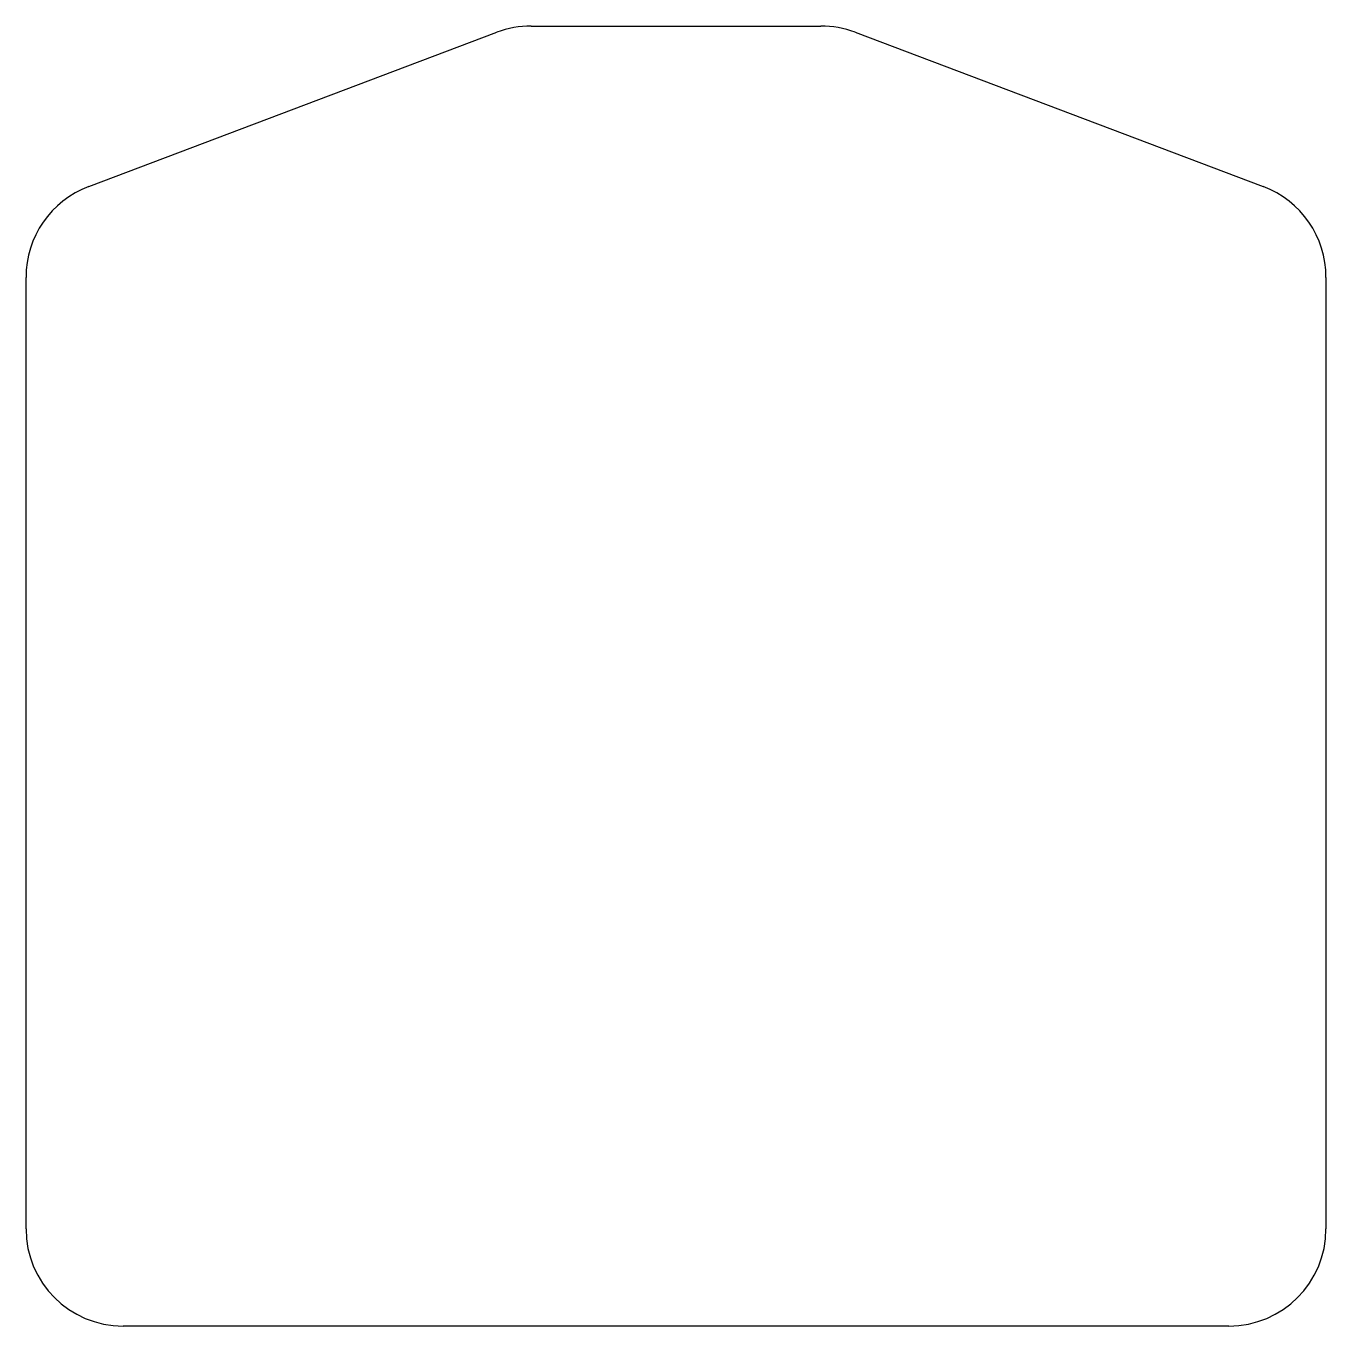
# Model space of a CAD drawing. Header units: millimetres. Extents: x 0 to 33.5, y 0 to 33.5.
import ezdxf

# ---------------------------------------------------------------- set-up
doc = ezdxf.new("R2010")
doc.units = ezdxf.units.MM
doc.layers.add('Skizzierebene 02', color=7, linetype='Continuous')

msp = doc.modelspace()

# ---------------------------------------------------------------- linework, layer by layer
at = {"layer": 'Skizzierebene 02'}
for p, q in [((1.616, 29.361), (12.135, 33.338)), ((13.019, 33.5), (20.481, 33.5)), ((21.365, 33.338), (31.884, 29.361)), ((0, 2.5), (0, 27.023)), ((33.5, 27.023), (33.5, 2.5)), ((31, 0), (2.5, 0))]:
    msp.add_line(p, q, dxfattribs=at)
for centre, start, end in [((13.019, 31), 90, 110.7121), ((20.481, 31), 69.2879, 90), ((2.5, 27.023), 110.7121, 180), ((31, 27.023), 0, 69.2879), ((2.5, 2.5), 180, 270), ((31, 2.5), 270, 0)]:
    msp.add_arc(centre, 2.5, start, end, dxfattribs=at)

doc.saveas('drawing.dxf')
